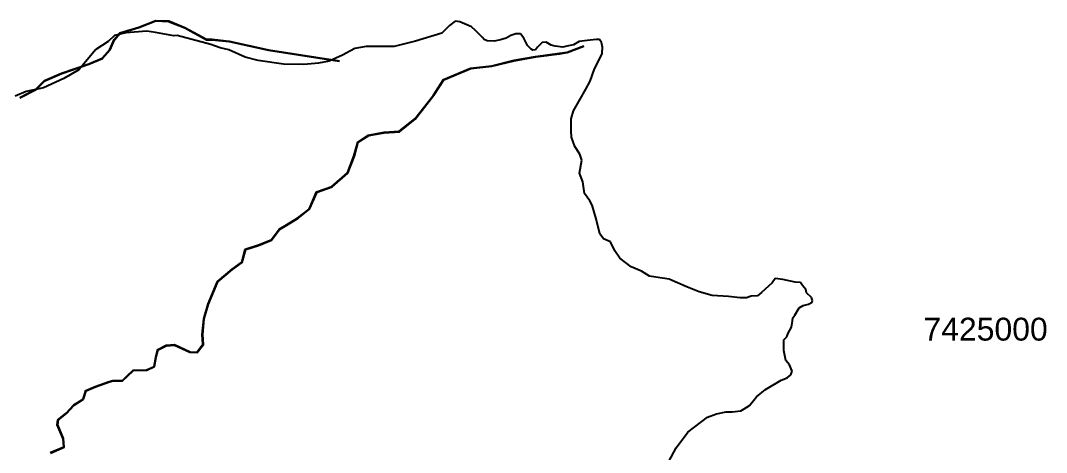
# Model space of a CAD drawing. Header units: millimetres. Extents: x 583 to 26013, y 350 to 21391.
# Drawn here: x 21525 to 26013, y 14884 to 16772 of the extents above; entities that cross this region are included whole.
import ezdxf

# ---------------------------------------------------------------- set-up
doc = ezdxf.new("R2010")
doc.units = ezdxf.units.MM
doc.layers.add('divisa municipio', color=40, linetype='Continuous')
doc.layers.add('RIOS', color=140, linetype='Continuous')
doc.styles.add('EU', font='arial.ttf', dxfattribs={"height": 10})

msp = doc.modelspace()

# ---------------------------------------------------------------- linework, layer by layer
at = {"layer": 'divisa municipio', "color": 0, "linetype": 'Continuous'}
for p, q in [((23402.02751, 16749.97741), (23368.30251, 16716.28741)), ((23426.44951, 16769.72641), (23402.02751, 16749.97741)), ((23446.21951, 16766.24141), (23426.44951, 16769.72641)), ((23497.38951, 16744.16841), (23446.21951, 16766.24141)), ((23515.99651, 16727.90441), (23497.38951, 16744.16841)), ((21935.86651, 16707.28641), (21907.95551, 16680.56641)), ((21985.87351, 16718.90341), (21935.86651, 16707.28641)), ((22077.74551, 16725.87441), (21985.87351, 16718.90341)), ((22116.12251, 16720.06541), (22077.74551, 16725.87441)), ((22196.36651, 16704.96341), (22116.12251, 16720.06541)), ((22210.32151, 16706.12441), (22196.36651, 16704.96341)), ((22357.33651, 16666.79841), (22210.32151, 16706.12441)), ((23368.30251, 16716.28741), (23253.17051, 16681.43541)), ((23546.23251, 16697.69941), (23515.99651, 16727.90441)), ((23553.21051, 16689.56741), (23546.23251, 16697.69941)), ((23649.18451, 16694.61141), (23624.15051, 16688.40541)), ((23670.11751, 16707.39041), (23649.18451, 16694.61141)), ((23692.21351, 16714.36041), (23670.11751, 16707.39041)), ((23711.98351, 16714.36041), (23692.21351, 16714.36041)), ((23727.10151, 16695.77241), (23711.98351, 16714.36041)), ((23743.38251, 16663.24441), (23727.10151, 16695.77241)), ((21907.95551, 16680.56641), (21854.07551, 16645.12841)), ((22398.03951, 16652.85741), (22357.33651, 16666.79841)), ((22436.41751, 16644.72541), (22398.03951, 16652.85741)), ((22987.18951, 16650.14041), (22933.69451, 16621.09741)), ((23037.19651, 16658.27241), (22987.18951, 16650.14041)), ((23075.57351, 16658.27241), (23037.19651, 16658.27241)), ((23160.13551, 16658.20041), (23075.57351, 16658.27241)), ((23253.17051, 16681.43541), (23160.13551, 16658.20041)), ((23567.16551, 16683.75841), (23553.21051, 16689.56741)), ((23597.40251, 16681.43541), (23567.16551, 16683.75841)), ((23624.15051, 16688.40541), (23597.40251, 16681.43541)), ((23759.66351, 16646.98041), (23743.38251, 16663.24441)), ((23786.41151, 16655.11241), (23778.27151, 16644.65641)), ((23807.34451, 16676.02341), (23786.41151, 16655.11241)), ((23824.78851, 16677.18541), (23807.34451, 16676.02341)), ((23846.88451, 16664.40641), (23824.78851, 16677.18541)), ((23864.32851, 16659.75941), (23846.88451, 16664.40641)), ((23896.89151, 16656.27441), (23864.32851, 16659.75941)), ((23914.33551, 16659.75941), (23896.89151, 16656.27441)), ((23944.57251, 16665.56741), (23914.33551, 16659.75941)), ((23968.99351, 16680.67041), (23944.57251, 16665.56741)), ((24003.88251, 16685.31741), (23968.99351, 16680.67041)), ((24043.42251, 16689.96441), (24003.88251, 16685.31741)), ((24058.54051, 16688.80241), (24043.42251, 16689.96441)), ((24066.68151, 16676.02341), (24058.54051, 16688.80241)), ((24071.33351, 16656.27441), (24066.68151, 16676.02341)), ((24070.17051, 16628.39241), (24071.33351, 16656.27441)), ((21854.07551, 16645.12841), (21779.64751, 16556.83741)), ((22507.35651, 16612.19741), (22436.41751, 16644.72541)), ((22564.34051, 16597.09541), (22507.35651, 16612.19741)), ((22933.69451, 16621.09741), (22875.54751, 16594.37741)), ((23766.64151, 16642.33341), (23759.66351, 16646.98041)), ((23778.27151, 16644.65641), (23766.64151, 16642.33341)), ((24053.88851, 16594.70241), (24070.17051, 16628.39241)), ((22675.52051, 16581.59841), (22564.34051, 16597.09541)), ((22763.90451, 16579.27541), (22675.52051, 16581.59841)), ((22829.02951, 16585.08341), (22763.90451, 16579.27541)), ((22875.54751, 16594.37741), (22829.02951, 16585.08341)), ((24016.67451, 16507.57241), (24036.44451, 16561.01241)), ((24036.44451, 16561.01241), (24053.88851, 16594.70241)), ((21714.52251, 16518.50041), (21626.13851, 16477.83941)), ((21779.64751, 16556.83741), (21714.52251, 16518.50041)), ((21626.13851, 16477.83941), (21549.38351, 16461.57541)), ((23972.73851, 16428.92041), (23998.32351, 16471.90441)), ((23998.32351, 16471.90441), (24016.67451, 16507.57241)), ((21549.38351, 16461.57541), (21501.21251, 16441.30841)), ((23944.82751, 16377.80441), (23972.73851, 16428.92041)), ((23933.19851, 16341.79041), (23944.82751, 16377.80441)), ((23934.36151, 16289.51341), (23933.19851, 16341.79041)), ((23935.52351, 16261.63141), (23934.36151, 16289.51341)), ((23949.47951, 16220.97141), (23935.52351, 16261.63141)), ((23971.57551, 16187.28141), (23949.47951, 16220.97141)), ((23970.45751, 16105.31841), (23980.87851, 16161.72341)), ((23980.87851, 16161.72341), (23971.57551, 16187.28141)), ((23984.41251, 16066.98141), (23970.45751, 16105.31841)), ((23992.55351, 16015.86541), (23984.41251, 16066.98141)), ((24015.81151, 15983.33741), (23992.55351, 16015.86541)), ((24025.11551, 15964.74941), (24015.81151, 15983.33741)), ((24042.55951, 15905.50141), (24025.11551, 15964.74941)), ((24058.85551, 15839.80941), (24042.55951, 15905.50141)), ((24075.13751, 15817.73641), (24058.85551, 15839.80941)), ((24105.37351, 15804.95741), (24075.13751, 15817.73641)), ((24125.14351, 15765.45841), (24105.37351, 15804.95741)), ((24146.07651, 15732.93041), (24125.14351, 15765.45841)), ((24196.08351, 15695.75541), (24146.07651, 15732.93041)), ((24241.43851, 15676.00541), (24196.08351, 15695.75541)), ((24276.32651, 15655.09441), (24241.43851, 15676.00541)), ((24304.23751, 15650.44741), (24276.32651, 15655.09441)), ((24362.92351, 15641.71141), (24304.23751, 15650.44741)), ((24388.50851, 15630.09441), (24362.92351, 15641.71141)), ((24443.16651, 15606.85941), (24388.50851, 15630.09441)), ((24813.50351, 15625.26641), (24765.82351, 15583.44441)), ((24826.29651, 15643.85441), (24813.50351, 15625.26641)), ((24860.02151, 15640.36841), (24826.29651, 15643.85441)), ((24913.51751, 15628.75141), (24860.02151, 15640.36841)), ((24936.77651, 15626.42841), (24913.51751, 15628.75141)), ((24946.07951, 15613.64941), (24936.77651, 15626.42841)), ((24493.17351, 15585.94841), (24443.16651, 15606.85941)), ((24551.32051, 15570.84641), (24493.17351, 15585.94841)), ((24765.82351, 15583.44441), (24748.37951, 15568.34141)), ((24960.03551, 15596.22341), (24946.07951, 15613.64941)), ((24963.52351, 15581.12041), (24960.03551, 15596.22341)), ((24984.45651, 15561.37141), (24963.52351, 15581.12041)), ((24622.26051, 15566.19941), (24551.32051, 15570.84641)), ((24673.42951, 15559.22941), (24622.26051, 15566.19941)), ((24700.69851, 15560.20941), (24673.42951, 15559.22941)), ((24721.63151, 15567.17941), (24700.69851, 15560.20941)), ((24748.37951, 15568.34141), (24721.63151, 15567.17941)), ((24948.40551, 15526.51941), (24971.66451, 15532.32841)), ((24971.66451, 15532.32841), (24987.94551, 15540.46041)), ((24989.10851, 15548.59241), (24984.45651, 15561.37141)), ((24987.94551, 15540.46041), (24989.10851, 15548.59241)), ((24903.05051, 15471.91841), (24912.35451, 15483.53541)), ((24912.35451, 15483.53541), (24930.96151, 15516.06341)), ((24930.96151, 15516.06341), (24948.40551, 15526.51941)), ((24897.23651, 15432.41941), (24901.88751, 15459.13941)), ((24901.88751, 15459.13941), (24903.05051, 15471.91841)), ((24877.46551, 15389.43541), (24883.28051, 15405.69941)), ((24883.28051, 15405.69941), (24897.23651, 15432.41941)), ((24864.67351, 15376.65641), (24877.46551, 15389.43541)), ((24864.67351, 15330.18741), (24864.67351, 15376.65641)), ((24872.99651, 15286.45041), (24864.67351, 15330.18741)), ((24889.27751, 15266.70041), (24872.99651, 15286.45041)), ((24900.90751, 15239.98041), (24889.27751, 15266.70041)), ((24878.81151, 15210.93741), (24895.09251, 15223.71641)), ((24895.09251, 15223.71641), (24900.90751, 15239.98041)), ((24783.44951, 15159.82141), (24852.06351, 15199.32041)), ((24852.06351, 15199.32041), (24878.81151, 15210.93741)), ((24713.67351, 15088.95641), (24745.07251, 15127.29341)), ((24745.07251, 15127.29341), (24783.44951, 15159.82141)), ((24690.41451, 15075.01541), (24713.67351, 15088.95641)), ((24444.60851, 14972.12741), (24529.92751, 15037.84041)), ((24529.92751, 15037.84041), (24569.46851, 15052.94241)), ((24569.46851, 15052.94241), (24611.33451, 15062.23641)), ((24611.33451, 15062.23641), (24638.08151, 15062.23641)), ((24638.08151, 15062.23641), (24676.45851, 15065.72141)), ((24676.45851, 15065.72141), (24690.41451, 15075.01541)), ((24393.43851, 14904.74741), (24444.60851, 14972.12741)), ((24360.87651, 14844.33741), (24393.43851, 14904.74741))]:
    msp.add_line(p, q, dxfattribs=at)
at = {"layer": 'RIOS', "lineweight": 25, "flags": 128}
for points in [[(21521.62902, 16435.62053), (21592.17789, 16471.82051), (21630.34808, 16509.96155), (21705.10935, 16542.52452), (21823.55587, 16583.454), (21882.17607, 16608.01791), (21915.97003, 16645.53798), (21935.02423, 16689.32951), (21960.38476, 16718.5692), (22042.83503, 16743.47682), (22117.4886, 16772.16748), (22173.529, 16770.23655), (22244.48901, 16741.49119), (22339.45195, 16690.25057), (22363.82984, 16690.25057), (22438.38958, 16682.60936), (22609.99987, 16644.50305), (22919.94414, 16596.26293)], [(21522.83998, 16433.99397), (21593.36983, 16470.18419), (21631.49389, 16508.27915), (21705.83639, 16540.65971), (21824.26968, 16581.58462), (21883.36227, 16606.34648), (21917.67404, 16644.44144), (21936.73589, 16688.25057), (21961.51672, 16716.82189), (22043.48382, 16741.58354), (22117.82632, 16770.15466), (22173.10627, 16768.24993), (22243.63611, 16739.67882), (22338.94679, 16688.25057), (22363.72762, 16688.25057), (22438.06977, 16680.63166), (22609.62893, 16642.53671), (22919.63656, 16594.28672)], [(21655.05653, 14883.25237), (21714.43247, 14908.46797), (21711.46359, 14944.06621), (21686.22877, 15004.88005), (21689.19766, 15027.1291), (21724.82322, 15055.31106), (21758.96469, 15092.39267), (21799.04359, 15117.60807), (21810.91877, 15154.68969), (21852.48211, 15172.48901), (21913.34284, 15194.73786), (21929.67101, 15199.18758), (21971.23434, 15199.18758), (21992.01618, 15218.47008), (22018.73544, 15243.68548), (22077.04499, 15245.60156), (22109.70202, 15260.43433), (22117.12388, 15300.48229), (22126.03053, 15334.59735), (22161.6561, 15352.39668), (22198.76611, 15355.36323), (22267.0487, 15324.21452), (22296.73685, 15322.73134), (22323.45611, 15356.8464), (22320.48723, 15399.86113), (22326.42499, 15468.09125), (22345.72205, 15533.35482), (22387.13114, 15631.73621), (22451.66041, 15684.83725), (22493.41462, 15715.18062), (22508.59822, 15772.07441), (22565.53569, 15791.03915), (22621.77455, 15813.91506), (22657.36138, 15860.70395), (22689.20256, 15879.41963), (22737.90057, 15909.36456), (22787.59309, 15948.17056), (22820.67934, 16023.73855), (22886.85217, 16047.35358), (22955.38845, 16106.39104), (22983.74814, 16179.59767), (23000.29126, 16240.9967), (23047.55786, 16271.69621), (23116.0938, 16283.50362), (23182.26663, 16288.22674), (23250.80291, 16342.54107), (23331.15576, 16446.44722), (23376.05857, 16514.93073), (23494.22456, 16564.52214), (23587.18784, 16574.63508), (23684.08381, 16598.2499), (23778.61667, 16614.78044), (23882.60265, 16628.94941), (23915.68889, 16633.67254), (23988.95173, 16662.01048)], [(21656.0525, 14881.50246), (21716.54579, 14907.19257), (21713.43069, 14944.54398), (21688.28242, 15005.14924), (21691.07306, 15026.06254), (21726.18773, 15053.84035), (21760.25542, 15090.84183), (21800.72588, 15116.30358), (21812.54512, 15153.21048), (21853.21966, 15170.62919), (21913.9502, 15192.83044), (21929.93865, 15197.18758), (21972.01928, 15197.18758), (21993.38272, 15217.00972), (22019.55764, 15241.71142), (22077.50911, 15243.61573), (22111.47852, 15259.04458), (22119.07725, 15300.04689), (22127.73639, 15333.2139), (22162.20258, 15350.43398), (22198.40819, 15353.32824), (22266.56676, 15322.2361), (22297.67228, 15320.68211), (22325.50425, 15356.21788), (22322.49322, 15399.84318), (22328.40001, 15467.71725), (22347.60848, 15532.68127), (22388.78306, 15630.50546), (22452.88481, 15683.25471), (22495.16411, 15713.97966), (22510.25271, 15770.51746), (22566.22921, 15789.16212), (22623.0351, 15812.26868), (22658.71465, 15859.17947), (22690.2332, 15877.70552), (22739.04342, 15907.71944), (22789.22245, 15946.90537), (22822.16501, 16022.14521), (22887.87523, 16045.59514), (22957.07272, 16105.20216), (22985.65156, 16178.97452), (23002.02309, 16239.73669), (23048.30252, 16269.79503), (23116.33537, 16281.51577), (23183.02491, 16286.27578), (23252.23602, 16341.1249), (23332.78556, 16445.2854), (23377.39602, 16513.32304), (23494.73017, 16562.56534), (23587.53425, 16572.66096), (23684.49329, 16596.29115), (23778.92405, 16612.80384), (23882.87898, 16626.96858), (23916.1975, 16631.72487), (23989.67324, 16660.14516)]]:
    msp.add_lwpolyline(points, dxfattribs=at)

# ---------------------------------------------------------------- texts
at = {"lineweight": 25, "insert": (25474.64969, 15473.02066), "char_height": 100, "width": 458.4204714, "attachment_point": 1, "style": 'EU'}
msp.add_mtext('7425000', dxfattribs=at)

doc.saveas('drawing.dxf')
